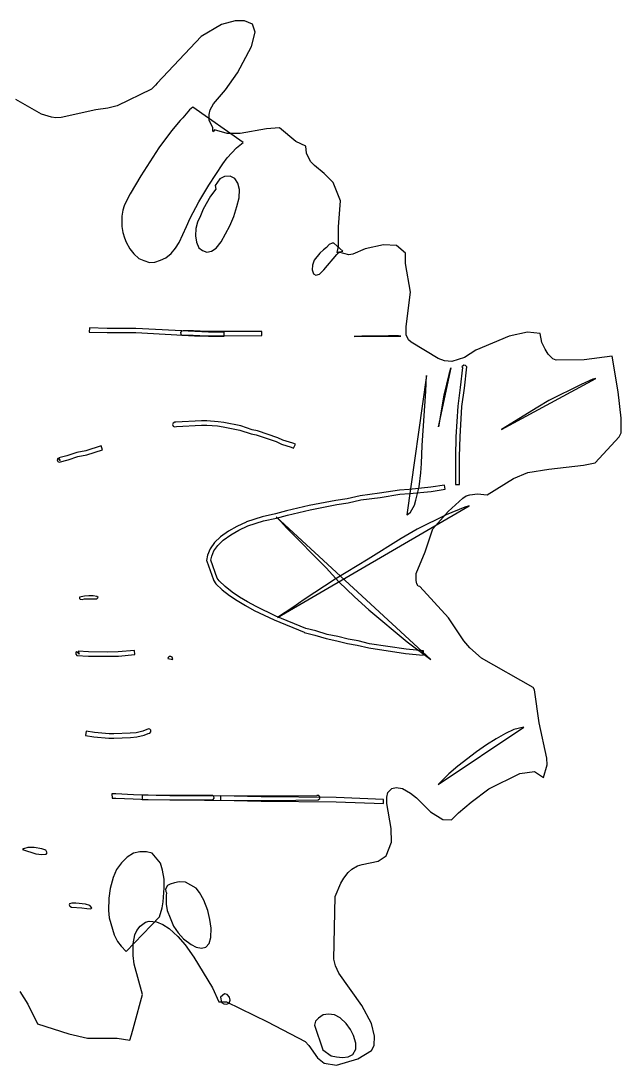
# Model space of a CAD drawing. Header units: metres. Extents: x -3553 to -772, y 370 to 2945.
# Drawn here: x -2189 to -772, y 482 to 2945 of the extents above; entities that cross this region are included whole.
import ezdxf

# ---------------------------------------------------------------- set-up
doc = ezdxf.new("R2010")
doc.units = ezdxf.units.M

msp = doc.modelspace()

# ---------------------------------------------------------------- linework, layer by layer
at = {"layer": '1'}
msp.add_lwpolyline([(-2191.2, 655.2), (-2172.4, 625.7), (-2149.6, 579.2), (-2076, 555.2), (-2032, 544.8), (-1961.6, 544.8), (-1931.3, 540.5), (-1927.4, 552.7), (-1921.6, 576), (-1901.4, 648.5), (-1921.7, 719.7), (-1924, 740), (-1924, 768), (-1919.7, 789.3), (-1914.9, 798.9), (-1907.3, 809.6), (-1894.4, 819), (-1885.7, 821.2), (-1868.7, 819.6), (-1853.6, 813.6), (-1839.2, 804), (-1818.2, 784.9), (-1801.3, 765.6), (-1780.8, 736), (-1736.8, 664), (-1721.5, 631.2), (-1703.3, 631.2), (-1606.7, 583.4), (-1518, 537.2), (-1508.8, 528), (-1488.8, 498.4), (-1472.8, 486.4), (-1444, 481.6), (-1393.6, 496.8), (-1361.6, 516), (-1355.2, 528), (-1354.4, 549.6), (-1361.6, 580), (-1384, 622.4), (-1438.4, 698.8), (-1446.1, 715.7), (-1450.2, 731.9), (-1446.9, 879.4), (-1433.4, 911.1), (-1426.8, 922.7), (-1416, 936.2), (-1407.4, 943.7), (-1394.6, 951.4), (-1383.2, 955.2), (-1345.4, 962.8), (-1326.4, 975.2), (-1314.4, 1007.2), (-1315.2, 1040), (-1324.8, 1098.4), (-1324.8, 1113.6), (-1322.8, 1124.4), (-1313.1, 1134.1), (-1303.2, 1136.6), (-1288.4, 1133.9), (-1269.2, 1122.7), (-1255.2, 1111.9), (-1221.6, 1079.2), (-1192.8, 1060.8), (-1172.7, 1060.1), (-1156, 1076.8), (-1126.1, 1102), (-1084, 1133.6), (-1011.3, 1169.5), (-976.5, 1174.2), (-955.2, 1160), (-946.4, 1189.6), (-947.1, 1205.5), (-965.6, 1288.8), (-976.4, 1366.8), (-979.7, 1372.7), (-1101.4, 1441.8), (-1128.8, 1466.1), (-1143.5, 1482.5), (-1179.4, 1536.3), (-1247.2, 1610.4), (-1251.2, 1611.2), (-1254, 1616.8), (-1256, 1624.8), (-1256, 1641.6), (-1234.4, 1692), (-1216.1, 1747), (-1180.6, 1787.5), (-1145.7, 1818.9), (-1137.4, 1824.4), (-1128.8, 1826.9), (-1111.1, 1829.4), (-1088.3, 1826.9), (-1026.4, 1865.6), (-991.9, 1879.4), (-942.8, 1887), (-860.5, 1896.6), (-833.6, 1902.4), (-776.8, 1964), (-772, 1972.8), (-772, 2008), (-779.2, 2069.6), (-793.1, 2154), (-858.9, 2145.6), (-925, 2144.6), (-933.6, 2148), (-944, 2158.4), (-951.2, 2170.4), (-958.9, 2185.9), (-963.2, 2207.2), (-992.8, 2210.4), (-1036, 2200.8), (-1115.2, 2168), (-1141.4, 2150.8), (-1172, 2141.2), (-1189.3, 2143.1), (-1203.7, 2148.6), (-1268, 2187.2), (-1273.6, 2192.8), (-1279.2, 2204), (-1279.2, 2224.2), (-1268.8, 2304.8), (-1280.8, 2372.5), (-1280.8, 2396.8), (-1301.9, 2415.3), (-1332.8, 2416.8), (-1376.5, 2406.9), (-1405.6, 2394.4), (-1414.8, 2393.1), (-1438.1, 2398.9), (-1441.3, 2397.3), (-1442.6, 2398.6), (-1439.2, 2412.8), (-1439.2, 2459.2), (-1434.4, 2520), (-1452, 2563.2), (-1472.8, 2584.8), (-1496, 2604), (-1505, 2613), (-1514.4, 2632.8), (-1516.5, 2649.1), (-1539.6, 2660.6), (-1578.4, 2692.8), (-1609, 2690.5), (-1671.2, 2679.2), (-1702.3, 2679.2), (-1732, 2688), (-1734.8, 2683.3), (-1736, 2685.6), (-1736, 2692.8), (-1744.8, 2710.4), (-1744.8, 2724), (-1742, 2735), (-1734, 2749.1), (-1705.6, 2782.4), (-1677.6, 2822.4), (-1644.8, 2884), (-1636, 2918.4), (-1642.4, 2936.8), (-1660.8, 2944.8), (-1683.2, 2944.8), (-1715.2, 2936), (-1763.6, 2908.3), (-1867.2, 2797.6), (-1871.2, 2792.8), (-1880.3, 2783.7), (-1961.8, 2744.4), (-1984, 2739.2), (-2012, 2735.2), (-2094.1, 2717), (-2106.1, 2716), (-2116.6, 2717.3), (-2139.8, 2725), (-2200.8, 2759.2)], dxfattribs=at)
at = {"layer": '51'}
for points in [[(-1776.7, 2438), (-1774.6, 2422.6), (-1769, 2409.6), (-1760.5, 2402.8), (-1750.2, 2399.4), (-1739.3, 2401.6), (-1728.1, 2408.9), (-1715.8, 2423.5), (-1695.7, 2461.3), (-1686.4, 2483.5), (-1678.8, 2507), (-1673.6, 2527.7), (-1672.9, 2546.8), (-1676.5, 2562), (-1684, 2573.1), (-1694.8, 2578.4), (-1708, 2577.4), (-1718.9, 2572.2), (-1725, 2564.7), (-1730, 2556.5), (-1729, 2548.1), (-1741.4, 2531.1), (-1758.3, 2500.6), (-1765.2, 2485.3), (-1772, 2470.1), (-1775.8, 2454.9)], [(-1054.4, 1980.7), (-831.4, 2101.3), (-838.4, 2099.8), (-866.3, 2087.1), (-942.3, 2049.2), (-968.9, 2033.9)], [(-1830.8, 1992.7), (-1829.6, 1989), (-1826.2, 1987.1), (-1821.5, 1988.2), (-1762.6, 1991.4), (-1750.3, 1991.4), (-1724.4, 1989.4), (-1711.6, 1987.6), (-1671.9, 1979.7), (-1645.6, 1970.9), (-1633.2, 1968.2), (-1586, 1952.4), (-1574, 1946.7), (-1550.6, 1939.6), (-1545.1, 1937), (-1540.9, 1946.1), (-1547.1, 1948.9), (-1570.4, 1956), (-1582.3, 1961.6), (-1630.5, 1977.9), (-1643, 1980.5), (-1669.3, 1989.4), (-1710, 1997.5), (-1723.4, 1999.4), (-1749.9, 2001.4), (-1762.8, 2001.4), (-1822.8, 1998.1), (-1822.8, 1998.1), (-1822.9, 1998.1), (-1825.1, 1998), (-1829.2, 1996.2)], [(-2103.5, 1908.5), (-2101.9, 1905.4), (-2098.7, 1904), (-2077.3, 1909.5), (-2054.5, 1917.2), (-2033.2, 1920.8), (-1996.2, 1932.6), (-1999.3, 1942.1), (-2035.6, 1930.5), (-2056.9, 1926.9), (-2080.2, 1919.1), (-2099.5, 1914.1), (-2096, 1907.5), (-2101.1, 1913.4), (-2102.8, 1911.9)], [(-1750.6, 1671.9), (-1750.1, 1670.6), (-1734.5, 1626.4), (-1734.3, 1625.8), (-1728.7, 1617.2), (-1713.6, 1602.6), (-1696.4, 1589.3), (-1678.2, 1577.2), (-1658.7, 1565.6), (-1638.1, 1554.3), (-1638, 1554.3), (-1591.2, 1531.7), (-1520.1, 1502.5), (-1519.8, 1502.4), (-1495.1, 1496.1), (-1467.9, 1487.8), (-1442.9, 1482.7), (-1418.2, 1476.2), (-1395, 1472.4), (-1367.7, 1465.8), (-1367.5, 1465.8), (-1281, 1452.9), (-1280.8, 1452.9), (-1280.7, 1452.9), (-1239.5, 1448.8), (-1238.5, 1458.8), (-1279.6, 1462.8), (-1365.8, 1475.7), (-1393, 1482.2), (-1416.1, 1486), (-1440.6, 1492.4), (-1465.5, 1497.5), (-1492.4, 1505.8), (-1516.6, 1511.9), (-1587.2, 1540.8), (-1633.5, 1563.2), (-1653.7, 1574.3), (-1672.9, 1585.7), (-1690.5, 1597.4), (-1707, 1610.2), (-1720.9, 1623.6), (-1725.2, 1630.3), (-1740.2, 1672.6), (-1738.4, 1681.8), (-1733.4, 1694.9), (-1724.2, 1707.5), (-1711.4, 1719.7), (-1693.5, 1732.5), (-1674.4, 1743.5), (-1653.2, 1753.4), (-1616.3, 1765.4), (-1585.3, 1772.1), (-1559.4, 1779.1), (-1506, 1791.8), (-1443.4, 1803.9), (-1416.4, 1807.8), (-1386.1, 1814.8), (-1340.9, 1820.8), (-1294, 1828.2), (-1271.9, 1829.6), (-1271.8, 1829.6), (-1220.1, 1834.7), (-1187.5, 1839.9), (-1189.1, 1849.8), (-1221.3, 1844.6), (-1272.7, 1839.6), (-1295.1, 1838.2), (-1342.4, 1830.7), (-1387.9, 1824.7), (-1418.3, 1817.7), (-1445.1, 1813.8), (-1508.1, 1801.6), (-1561.9, 1788.8), (-1587.7, 1781.8), (-1619, 1775.1), (-1656.6, 1762.8), (-1656.8, 1762.7), (-1679, 1752.3), (-1698.9, 1741), (-1717.8, 1727.4), (-1731.7, 1714.1), (-1742.3, 1699.7), (-1748, 1684.6)], [(-1583.1, 1537.2), (-1130.8, 1801.1), (-1141.3, 1797.5), (-1184.8, 1779.4), (-1253.7, 1745.7), (-1290.9, 1723.6), (-1368.8, 1674.7), (-1446.7, 1627.6), (-1520.3, 1579.7), (-1547.1, 1560.7)], [(-1586.5, 1774.7), (-1576.3, 1764.9), (-1561.8, 1748.8), (-1468.3, 1654.3), (-1438.3, 1621.9), (-1401.3, 1586.3), (-1367.6, 1555.6), (-1277.4, 1480.2), (-1221.4, 1438.5)], [(-2050.8, 1582.4), (-2049.3, 1580.9), (-2044.5, 1580.1), (-2039, 1581.7), (-2009.8, 1581.3), (-2006.4, 1584.4), (-2009.7, 1586.9), (-2018.2, 1588.3), (-2028.6, 1588.6), (-2039, 1588.1), (-2050.4, 1585.3)], [(-2059.3, 1455), (-2059.3, 1451.1), (-2056.6, 1448.2), (-2029.5, 1446.4), (-1984.9, 1445.9), (-1984.9, 1445.9), (-1984.8, 1445.9), (-1958.3, 1446.6), (-1919.7, 1450), (-1920.6, 1460), (-1958.9, 1456.5), (-1984.9, 1455.9), (-2029.1, 1456.4), (-2054, 1458.1), (-2051.1, 1450.8), (-2057.6, 1456.9)], [(-2036, 1259.1), (-2016.6, 1256.1), (-2016.5, 1256.1), (-1981.1, 1253), (-1969.3, 1253), (-1969.3, 1253), (-1930, 1254.4), (-1915, 1255.8), (-1897.7, 1259.8), (-1888.3, 1263.9), (-1888.1, 1263.5), (-1884.1, 1264.9), (-1882.2, 1267.5), (-1882.2, 1271.6), (-1884.3, 1274.3), (-1887.7, 1275.1), (-1900.9, 1269.3), (-1916.6, 1265.7), (-1930.7, 1264.4), (-1969.5, 1263), (-1980.6, 1263), (-2015.4, 1266), (-2034.5, 1269)], [(-1203.8, 1143.7), (-1001.3, 1279), (-1025.2, 1273.3), (-1044.7, 1263.8), (-1067, 1251.3), (-1090.1, 1236.9), (-1113.4, 1220.6), (-1157.8, 1187), (-1178.8, 1168.6)], [(-1981.9, 846.5), (-1980.2, 829.4), (-1968.7, 788.9), (-1960.7, 773.3), (-1952.3, 761.9), (-1940.1, 749.7), (-1861.3, 831), (-1855.5, 852.6), (-1853.2, 867), (-1850.4, 900.1), (-1850.9, 919.9), (-1854.4, 941.2), (-1859.4, 957.6), (-1878.8, 981.2), (-1892, 984.7), (-1907.9, 984.9), (-1923.3, 981.3), (-1937.9, 971.8), (-1951.5, 958.7), (-1963.1, 942.7), (-1971.4, 924), (-1977.9, 898.1), (-1981.5, 875.5)], [(-1847.2, 896.3), (-1847.1, 891), (-1845.5, 888.3), (-1846, 881.4), (-1846, 860.9), (-1843.3, 846.4), (-1836.8, 828.7), (-1828.5, 809.7), (-1817.5, 793.6), (-1804.7, 779.5), (-1787.3, 766.1), (-1775.4, 759.7), (-1762.4, 757.1), (-1752.2, 760), (-1744.8, 768.8), (-1740.8, 782.6), (-1740, 804.3), (-1742.5, 824.9), (-1747.5, 846.6), (-1757, 870.5), (-1767.4, 889), (-1775.1, 898.9), (-1800.1, 913.3), (-1815, 914.2), (-1826.4, 911.7), (-1836.4, 908.2), (-1842.4, 905)]]:
    msp.add_lwpolyline(points, close=True, dxfattribs=at)
at = {"layer": '52'}
for points in [[(-1950.7, 2484), (-1950.7, 2460.1), (-1948, 2445.6), (-1944.5, 2433.1), (-1940.5, 2422.7), (-1931.8, 2407.1), (-1922.5, 2395.2), (-1910.4, 2384.1), (-1898.6, 2379.2), (-1885.4, 2375.2), (-1872.3, 2376), (-1859.1, 2380.3), (-1846.4, 2386.2), (-1834, 2396.3), (-1823.8, 2408.3), (-1815.5, 2422.4), (-1797.6, 2459.5), (-1789, 2479.5), (-1768.6, 2518.3), (-1745.2, 2557.4), (-1712.4, 2607.7), (-1701.8, 2621.9), (-1680.1, 2645.6), (-1671.8, 2651.3), (-1664.1, 2658.1), (-1782.9, 2741), (-1791.2, 2734.9), (-1806.6, 2716.5), (-1813.2, 2710), (-1833.3, 2685.7), (-1862.9, 2645.5), (-1906.1, 2579.2), (-1931.1, 2537), (-1939.1, 2522.2), (-1945.2, 2508.6), (-1948.3, 2498.1)], [(-2027.4, 2210.7), (-1985.4, 2209.6), (-1917.9, 2209.5), (-1779.1, 2201.9), (-1779.1, 2201.8), (-1779, 2201.8), (-1745.9, 2200.7), (-1708.9, 2200.7), (-1708.9, 2210.7), (-1745.7, 2210.7), (-1778.6, 2211.8), (-1917.6, 2219.5), (-1985.3, 2219.5), (-2027.1, 2220.7)], [(-1811.8, 2209.7), (-1811.4, 2205.8), (-1808.6, 2203.3), (-1781.9, 2203.4), (-1750.3, 2202.2), (-1750.2, 2202.2), (-1619.9, 2202.4), (-1619.9, 2212.4), (-1750.1, 2212.2), (-1781.7, 2213.4), (-1806, 2213.3), (-1806, 2213.5), (-1809.5, 2212.8)], [(-1402.5, 2200.2), (-1292.2, 2201.4), (-1297.8, 2202), (-1321.2, 2201.9), (-1383.7, 2200.8)], [(-1203.1, 1987.5), (-1173.4, 2126.3), (-1174.8, 2125.1), (-1179, 2110.4), (-1190.2, 2062.1)], [(-1163.3, 1917.6), (-1163.2, 1851.4), (-1153.2, 1851.4), (-1153.3, 1917.5), (-1152, 1963.3), (-1147.7, 2034.9), (-1141.9, 2078.5), (-1136.4, 2128.8), (-1139.1, 2132), (-1143.3, 2132.4), (-1147.9, 2128.5), (-1146.7, 2127.1), (-1151.8, 2079.7), (-1157.7, 2036), (-1157.7, 2035.8), (-1157.7, 2035.6), (-1162, 1963.7)], [(-1277.8, 1779.5), (-1273.8, 1781.9), (-1269.4, 1786.2), (-1260.1, 1802.4), (-1256.4, 1813.9), (-1248.8, 1845.7), (-1245, 1878.9), (-1243.5, 1900.6), (-1241.5, 1942.8), (-1233, 2071.3), (-1231.3, 2108.7)], [(-1842.2, 1441.1), (-1830.1, 1438.2), (-1831.7, 1443.6), (-1835, 1445.4), (-1838.7, 1445.1), (-1841.3, 1443.4)], [(-1973.9, 1121.2), (-1973.4, 1111.2), (-1964.7, 1111.6), (-1923.8, 1109.4), (-1888.4, 1108.5), (-1888.3, 1108.5), (-1738.6, 1107.6), (-1738.5, 1107.1), (-1734.6, 1108.4), (-1732.7, 1111.5), (-1733.2, 1115.2), (-1736, 1117.6), (-1737.9, 1117.6), (-1888.2, 1118.5), (-1923.4, 1119.4), (-1964.6, 1121.6)], [(-1902.8, 1108.4), (-1837.5, 1107), (-1837.5, 1107), (-1837.4, 1107), (-1674.7, 1106.1), (-1674.7, 1106.1), (-1539.7, 1106.4), (-1487, 1107.1), (-1483.1, 1110.3), (-1482.9, 1114.6), (-1485.8, 1117.8), (-1490.2, 1117.8), (-1490.2, 1117), (-1539.8, 1116.4), (-1674.7, 1116.1), (-1837.3, 1117), (-1902.6, 1118.4)], [(-1717.8, 1106.7), (-1621.8, 1104.5), (-1621.8, 1104.5), (-1621.8, 1104.5), (-1444.6, 1102.6), (-1333.1, 1098.4), (-1332.7, 1108.3), (-1444.4, 1112.6), (-1444.5, 1112.6), (-1621.6, 1114.5), (-1717.6, 1116.7)], [(-1495.6, 575.9), (-1475.8, 517.6), (-1456.7, 503.7), (-1443.6, 500.8), (-1429.4, 499.7), (-1416.2, 501.1), (-1405.6, 506.7), (-1398.4, 518.9), (-1398, 533.4), (-1403.6, 551.7), (-1410.7, 565.6), (-1421.4, 579.9), (-1435.1, 592.8), (-1448.9, 600.6), (-1462.9, 602), (-1475.3, 599.9), (-1486.2, 592.6), (-1493.2, 585.1)]]:
    msp.add_lwpolyline(points, close=True, dxfattribs=at)
at = {"layer": '53'}
for points in [[(-1501, 2357.2), (-1498.3, 2348.5), (-1492.4, 2345), (-1484.3, 2347.7), (-1473.7, 2357.2), (-1443.3, 2393.7), (-1436.1, 2400.4), (-1429.1, 2401.5), (-1450.4, 2420.5), (-1454.2, 2420.5), (-1460.8, 2417.1), (-1467.3, 2410.2), (-1474.8, 2404.4), (-1483.1, 2396.5), (-1496.6, 2380), (-1500.5, 2368.3)], [(-2185.1, 990.3), (-2153.2, 979.7), (-2139.3, 978.5), (-2129.3, 979.3), (-2126.6, 982.4), (-2130.1, 988.6), (-2139.4, 992), (-2157.7, 995.3), (-2172.4, 995.1), (-2183, 992.1)], [(-2074.7, 860), (-2073.1, 856.3), (-2069.2, 854.4), (-2044.6, 852.7), (-2033, 850.7), (-2023.8, 850.3), (-2021.2, 853), (-2026.4, 857.8), (-2036, 860.9), (-2059.3, 863.4), (-2068.7, 863.4), (-2074.1, 861.8)]]:
    msp.add_lwpolyline(points, close=True, dxfattribs=at)
at = {"layer": '54'}
msp.add_lwpolyline([(-1717.8, 641.5), (-1715, 629.1), (-1709.5, 626.2), (-1703.7, 625.5), (-1697.6, 627.9), (-1694.7, 634.5), (-1696.1, 642.2), (-1702.2, 648.3), (-1708.6, 649.7)], close=True, dxfattribs=at)

doc.saveas('drawing.dxf')
